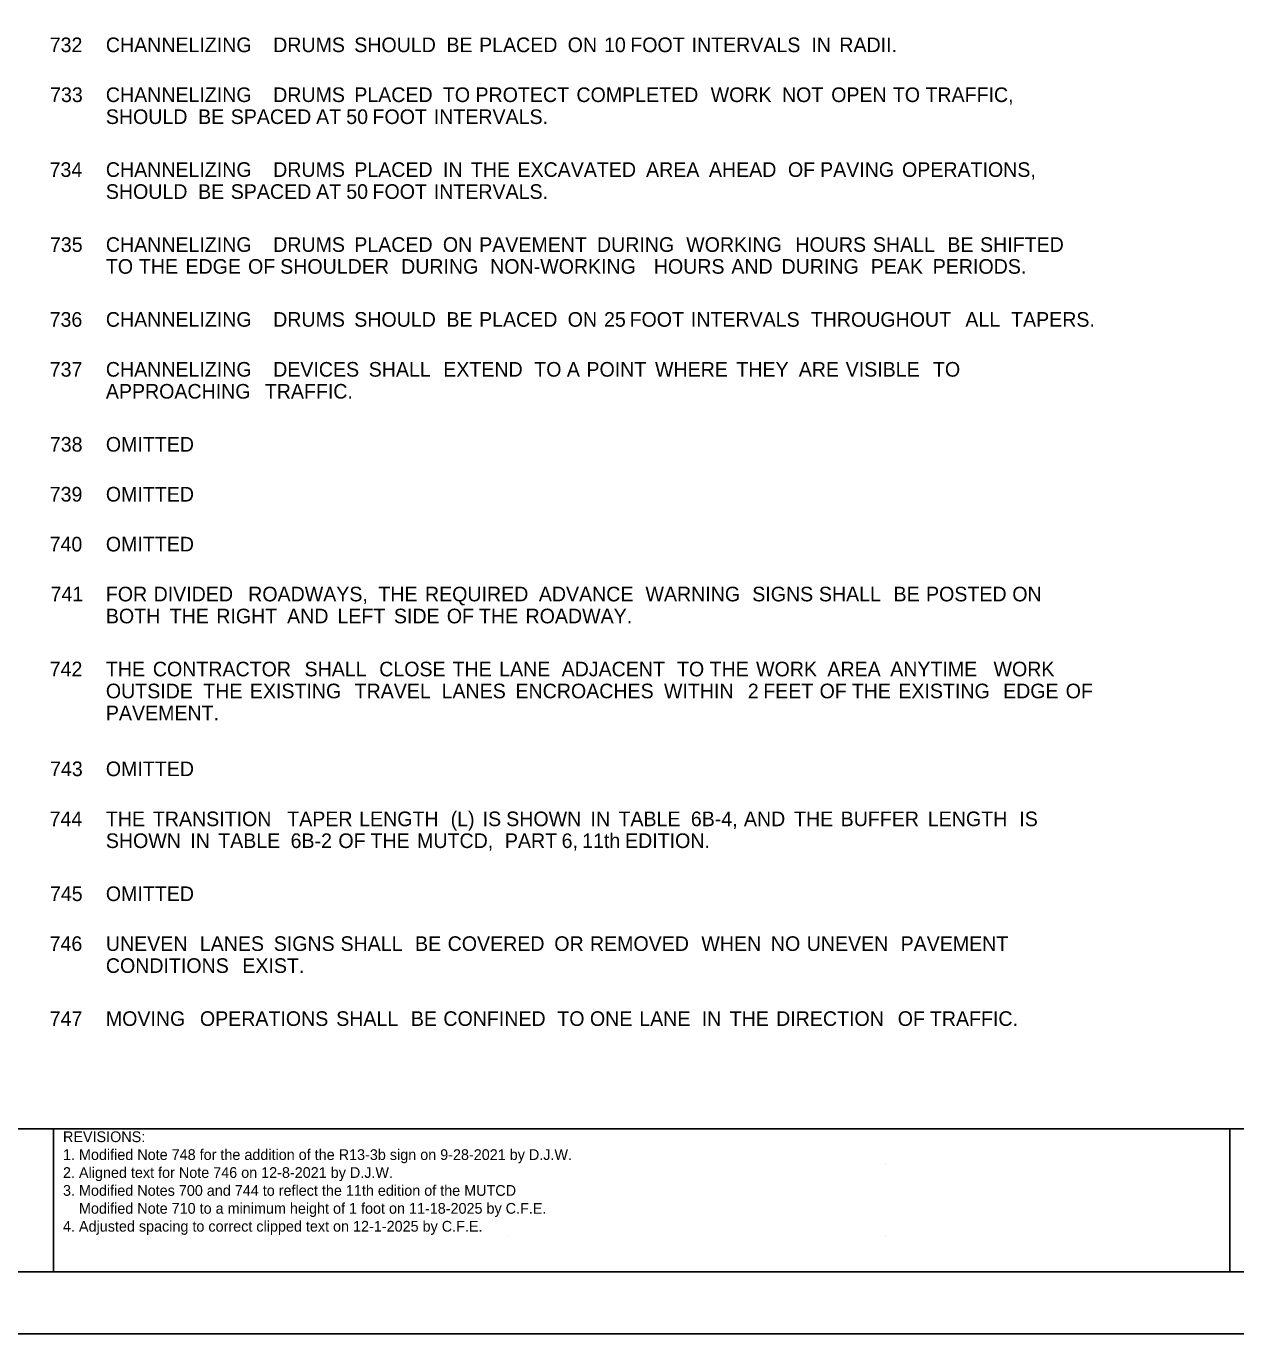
# Model space of a CAD drawing. Extents: x -1.2 to 32.8, y -1.5 to 20.5.
# Drawn here: x 10.47 to 20.6, y -1.5 to 9.45 of the extents above; entities that cross this region are included whole.
import ezdxf

# ---------------------------------------------------------------- set-up
doc = ezdxf.new("R2010")
doc.units = 0
for name, color, linetype in [('Default', 7, 'Continuous'), ('SHT-BDR', 7, 'Continuous'), ('SHT-FENCE', 7, 'Continuous'), ('Title_Box', 7, 'Continuous')]:
    doc.layers.add(name, color=color, linetype=linetype)

msp = doc.modelspace()

# ---------------------------------------------------------------- linework, layer by layer
at = {"layer": 'SHT-BDR'}
for p, q in [((10.701, -0.983), (10.701, 0.217)), ((20.55, -0.983), (20.55, 0.217)), ((17.667, -0.083), (17.667, -0.083)), ((17.667, -0.083), (17.667, -0.083)), ((14.514, -0.683), (14.514, -0.683)), ((14.514, -0.683), (14.514, -0.683)), ((17.667, -0.683), (17.667, -0.683)), ((17.667, -0.683), (17.667, -0.683)), ((20.55, -0.683), (20.55, -0.983)), ((-0.45, -0.983), (31.95, -0.983))]:
    msp.add_line(p, q, dxfattribs=at)
for points in [[(-1.25, -1.501), (32.75, -1.501), (32.75, 20.499), (-1.25, 20.499)], [(-0.45, 19.981), (-0.45, 0.217), (31.95, 0.217), (31.95, 18.781), (27.15, 18.781), (27.15, 19.981)]]:
    msp.add_lwpolyline(points, close=True, dxfattribs=at)
at = {"layer": 'SHT-FENCE'}
msp.add_lwpolyline([(-1.25, 20.499), (32.75, 20.499), (32.75, -1.501), (-1.25, -1.501)], close=True, dxfattribs=at)

# ---------------------------------------------------------------- texts
at = {"layer": 'Default'}
for s, height, p in [('732', 0.1226, (10.669, 9.234)), ('CHANNELIZING', 0.12257, (11.139, 9.234)), (' DRUMS', 0.1226, (12.494, 9.234)), (' SHOULD', 0.1226, (13.173, 9.234)), (' BE', 0.1226, (13.945, 9.234)), (' PLACED', 0.1226, (14.218, 9.234)), (' ON', 0.1226, (14.96, 9.234)), (' 10', 0.1226, (15.264, 9.234)), (' FOOT', 0.1226, (15.484, 9.234)), (' INTERVALS', 0.1226, (15.997, 9.234)), (' IN', 0.1226, (17, 9.234)), (' RADII.', 0.1226, (17.234, 9.234)), ('733', 0.1226, (10.672, 8.816)), ('CHANNELIZING', 0.12257, (11.139, 8.816)), (' DRUMS', 0.1226, (12.494, 8.816)), (' PLACED', 0.1226, (13.173, 8.816)), (' TO', 0.1226, (13.915, 8.816)), (' PROTECT', 0.1226, (14.188, 8.816)), (' COMPLETED', 0.1226, (15.033, 8.816)), (' WORK', 0.1226, (16.157, 8.816)), (' NOT', 0.1226, (16.754, 8.816)), (' OPEN', 0.1226, (17.166, 8.816)), (' TO', 0.1226, (17.682, 8.816)), (' TRAFFIC,', 0.1226, (17.955, 8.816)), ('SHOULD', 0.1226, (11.139, 8.632)), (' BE', 0.1226, (11.866, 8.632)), (' SPACED', 0.1226, (12.139, 8.632)), (' AT', 0.1226, (12.854, 8.632)), (' 50', 0.1226, (13.106, 8.632)), (' FOOT', 0.1226, (13.326, 8.632)), (' INTERVALS.', 0.12257, (13.839, 8.632)), ('734', 0.1226, (10.668, 8.189)), ('CHANNELIZING', 0.12257, (11.139, 8.189)), (' DRUMS', 0.1226, (12.494, 8.189)), (' PLACED', 0.1226, (13.173, 8.189)), (' IN', 0.1226, (13.915, 8.189)), (' THE', 0.1226, (14.149, 8.189)), (' EXCAVATED', 0.1226, (14.539, 8.189)), (' AREA', 0.1226, (15.616, 8.189)), (' AHEAD', 0.1226, (16.142, 8.189)), (' OF', 0.1226, (16.804, 8.189)), (' PAVING', 0.1226, (17.073, 8.189)), (' OPERATIONS,', 0.12257, (17.759, 8.189)), ('SHOULD', 0.1226, (11.139, 8.005)), (' BE', 0.1226, (11.866, 8.005)), (' SPACED', 0.1226, (12.139, 8.005)), (' AT', 0.1226, (12.854, 8.005)), (' 50', 0.1226, (13.106, 8.005)), (' FOOT', 0.1226, (13.326, 8.005)), (' INTERVALS.', 0.12257, (13.839, 8.005)), ('735', 0.1226, (10.671, 7.561)), ('CHANNELIZING', 0.12257, (11.139, 7.561)), (' DRUMS', 0.1226, (12.494, 7.561)), (' PLACED', 0.1226, (13.173, 7.561)), (' ON', 0.1226, (13.915, 7.561)), (' PAVEMENT', 0.1226, (14.219, 7.561)), (' DURING', 0.1226, (15.205, 7.561)), (' WORKING', 0.1226, (15.952, 7.561)), (' HOURS', 0.1226, (16.866, 7.561)), (' SHALL', 0.1226, (17.515, 7.561)), (' BE', 0.1226, (18.139, 7.561)), (' SHIFTED', 0.1226, (18.412, 7.561)), ('TO', 0.1226, (11.139, 7.378)), (' THE', 0.1226, (11.37, 7.378)), (' EDGE', 0.1226, (11.76, 7.378)), (' OF', 0.1226, (12.284, 7.378)), (' SHOULDER', 0.1226, (12.553, 7.378)), (' DURING', 0.1226, (13.565, 7.378)), (' NON-WORKING', 0.12257, (14.311, 7.378)), (' HOURS', 0.1226, (15.681, 7.378)), (' AND', 0.1226, (16.33, 7.378)), (' DURING', 0.1226, (16.75, 7.378)), (' PEAK', 0.1226, (17.497, 7.378)), (' PERIODS.', 0.1226, (18.016, 7.378)), ('736', 0.1226, (10.668, 6.934)), ('CHANNELIZING', 0.12257, (11.139, 6.934)), (' DRUMS', 0.1226, (12.494, 6.934)), (' SHOULD', 0.1226, (13.173, 6.934)), (' BE', 0.1226, (13.945, 6.934)), (' PLACED', 0.1226, (14.218, 6.934)), (' ON', 0.1226, (14.96, 6.934)), (' 25', 0.1226, (15.264, 6.934)), (' FOOT', 0.1226, (15.478, 6.934)), (' INTERVALS', 0.1226, (15.991, 6.934)), (' THROUGHOUT', 0.12257, (16.995, 6.934)), (' ALL', 0.1226, (18.289, 6.934)), (' TAPERS.', 0.1226, (18.672, 6.934)), ('737', 0.1226, (10.669, 6.516)), ('CHANNELIZING', 0.12257, (11.139, 6.516)), (' DEVICES', 0.1226, (12.494, 6.516)), (' SHALL', 0.1226, (13.294, 6.516)), (' EXTEND', 0.1226, (13.918, 6.516)), (' TO', 0.1226, (14.68, 6.516)), (' A', 0.1226, (14.953, 6.516)), (' POINT', 0.1226, (15.117, 6.516)), (' WHERE', 0.1226, (15.691, 6.516)), (' THEY', 0.1226, (16.372, 6.516)), (' ARE', 0.1226, (16.894, 6.516)), (' VISIBLE', 0.1226, (17.287, 6.516)), (' TO', 0.1226, (18.018, 6.516)), ('APPROACHING', 0.12257, (11.139, 6.332)), (' TRAFFIC.', 0.1226, (12.424, 6.332)), ('738', 0.1226, (10.67, 5.888)), ('OMITTED', 0.1226, (11.139, 5.888)), ('739', 0.1226, (10.669, 5.47)), ('OMITTED', 0.1226, (11.139, 5.47)), ('740', 0.1226, (10.668, 5.052)), ('OMITTED', 0.1226, (11.139, 5.052)), ('741', 0.1226, (10.676, 4.634)), ('FOR', 0.1226, (11.139, 4.634)), (' DIVIDED', 0.1226, (11.493, 4.634)), (' ROADWAYS,', 0.1226, (12.285, 4.634)), (' THE', 0.1226, (13.375, 4.634)), (' REQUIRED', 0.1226, (13.765, 4.634)), (' ADVANCE', 0.1226, (14.718, 4.634)), (' WARNING', 0.1226, (15.611, 4.634)), (' SIGNS', 0.1226, (16.505, 4.634)), (' SHALL', 0.1226, (17.063, 4.634)), (' BE', 0.1226, (17.688, 4.634)), (' POSTED', 0.1226, (17.96, 4.634)), (' ON', 0.1226, (18.682, 4.634)), ('BOTH', 0.1226, (11.139, 4.45)), (' THE', 0.1226, (11.628, 4.45)), (' RIGHT', 0.1226, (12.018, 4.45)), (' AND', 0.1226, (12.611, 4.45)), (' LEFT', 0.1226, (13.032, 4.45)), (' SIDE', 0.1226, (13.505, 4.45)), (' OF', 0.1226, (13.948, 4.45)), (' THE', 0.1226, (14.217, 4.45)), (' ROADWAY.', 0.1226, (14.607, 4.45)), ('742', 0.1226, (10.669, 4.006)), ('THE', 0.1226, (11.139, 4.006)), (' CONTRACTOR', 0.12257, (11.487, 4.006)), (' SHALL', 0.1226, (12.757, 4.006)), (' CLOSE', 0.1226, (13.382, 4.006)), (' THE', 0.1226, (13.996, 4.006)), (' LANE', 0.1226, (14.386, 4.006)), (' ADJACENT', 0.1226, (14.909, 4.006)), (' TO', 0.1226, (15.875, 4.006)), (' THE', 0.1226, (16.148, 4.006)), (' WORK', 0.1226, (16.537, 4.006)), (' AREA', 0.1226, (17.134, 4.006)), (' ANYTIME', 0.1226, (17.66, 4.006)), (' WORK', 0.1226, (18.525, 4.006)), ('OUTSIDE', 0.1226, (11.139, 3.822)), (' THE', 0.1226, (11.909, 3.822)), (' EXISTING', 0.1226, (12.299, 3.822)), (' TRAVEL', 0.1226, (13.176, 3.822)), (' LANES', 0.1226, (13.904, 3.822)), (' ENCROACHES', 0.12257, (14.523, 3.822)), (' WITHIN', 0.1226, (15.766, 3.822)), (' 2', 0.1226, (16.468, 3.822)), (' FEET', 0.1226, (16.597, 3.822)), (' OF', 0.1226, (17.069, 3.822)), (' THE', 0.1226, (17.338, 3.822)), (' EXISTING', 0.1226, (17.728, 3.822)), (' EDGE', 0.1226, (18.605, 3.822)), (' OF', 0.1226, (19.129, 3.822)), ('PAVEMENT.', 0.1226, (11.139, 3.638)), ('743', 0.1226, (10.672, 3.17)), ('OMITTED', 0.1226, (11.139, 3.17)), ('744', 0.1226, (10.668, 2.751)), ('THE', 0.1226, (11.139, 2.751)), (' TRANSITION', 0.12257, (11.487, 2.751)), (' TAPER', 0.1226, (12.612, 2.751)), (' LENGTH', 0.1226, (13.214, 2.751)), (' (L)', 0.1226, (13.98, 2.751)), (' IS', 0.1226, (14.248, 2.751)), (' SHOWN', 0.1226, (14.445, 2.751)), (' IN', 0.1226, (15.151, 2.751)), (' TABLE', 0.1226, (15.385, 2.751)), (' 6B-4,', 0.1226, (15.991, 2.751)), (' AND', 0.1226, (16.435, 2.751)), (' THE', 0.1226, (16.855, 2.751)), (' BUFFER', 0.1226, (17.245, 2.751)), (' LENGTH', 0.1226, (17.975, 2.751)), (' IS', 0.1226, (18.741, 2.751)), ('SHOWN', 0.1226, (11.139, 2.568)), (' IN', 0.1226, (11.8, 2.568)), (' TABLE', 0.1226, (12.034, 2.568)), (' 6B-2', 0.1226, (12.64, 2.568)), (' OF', 0.1226, (13.04, 2.568)), (' THE', 0.1226, (13.309, 2.568)), (' MUTCD,', 0.1226, (13.699, 2.568)), (' PART', 0.1226, (14.434, 2.568)), (' 6,', 0.1226, (14.909, 2.568)), (' 11th', 0.1226, (15.081, 2.568)), (' EDITION.', 0.1226, (15.44, 2.568)), ('745', 0.1226, (10.671, 2.124)), ('OMITTED', 0.1226, (11.139, 2.124)), ('746', 0.1226, (10.668, 1.706)), ('UNEVEN', 0.1226, (11.139, 1.706)), (' LANES', 0.1226, (11.88, 1.706)), (' SIGNS', 0.1226, (12.499, 1.706)), (' SHALL', 0.1226, (13.058, 1.706)), (' BE', 0.1226, (13.682, 1.706)), (' COVERED', 0.1226, (13.955, 1.706)), (' OR', 0.1226, (14.848, 1.706)), (' REMOVED', 0.1226, (15.146, 1.706)), (' WHEN', 0.1226, (16.079, 1.706)), (' NO', 0.1226, (16.661, 1.706)), (' UNEVEN', 0.1226, (16.961, 1.706)), (' PAVEMENT', 0.1226, (17.747, 1.706)), ('CONDITIONS', 0.1226, (11.139, 1.522)), (' EXIST.', 0.1226, (12.236, 1.522)), ('747', 0.1226, (10.669, 1.078)), ('MOVING', 0.1226, (11.139, 1.078)), (' OPERATIONS', 0.12257, (11.881, 1.078)), (' SHALL', 0.1226, (13.022, 1.078)), (' BE', 0.1226, (13.647, 1.078)), (' CONFINED', 0.1226, (13.919, 1.078)), (' TO', 0.1226, (14.873, 1.078)), (' ONE', 0.1226, (15.146, 1.078)), (' LANE', 0.1226, (15.559, 1.078)), (' IN', 0.1226, (16.082, 1.078)), (' THE', 0.1226, (16.316, 1.078)), (' DIRECTION', 0.1226, (16.705, 1.078)), (' OF', 0.1226, (17.723, 1.078)), (' TRAFFIC.', 0.1226, (17.992, 1.078))]:
    msp.add_text(s, height=height, dxfattribs=at).set_placement(p)
at = {"layer": 'Title_Box'}
for s, p in [('REVISIONS:', (10.78, 0.105)), ('1. Modified Note 748 for the addition of the R13-3b sign on 9-28-2021 by D.J.W.', (10.78, -0.045)), ('2. Aligned text for Note 746 on 12-8-2021 by D.J.W.', (10.78, -0.195)), ('3. Modified Notes 700 and 744 to reflect the 11th edition of the MUTCD', (10.78, -0.345)), ('    Modified Note 710 to a minimum height of 1 foot on 11-18-2025 by C.F.E. ', (10.78, -0.495)), ('4. Adjusted spacing to correct clipped text on 12-1-2025 by C.F.E. ', (10.78, -0.645))]:
    msp.add_text(s, height=0.09, dxfattribs=at).set_placement(p)

doc.saveas('drawing.dxf')
